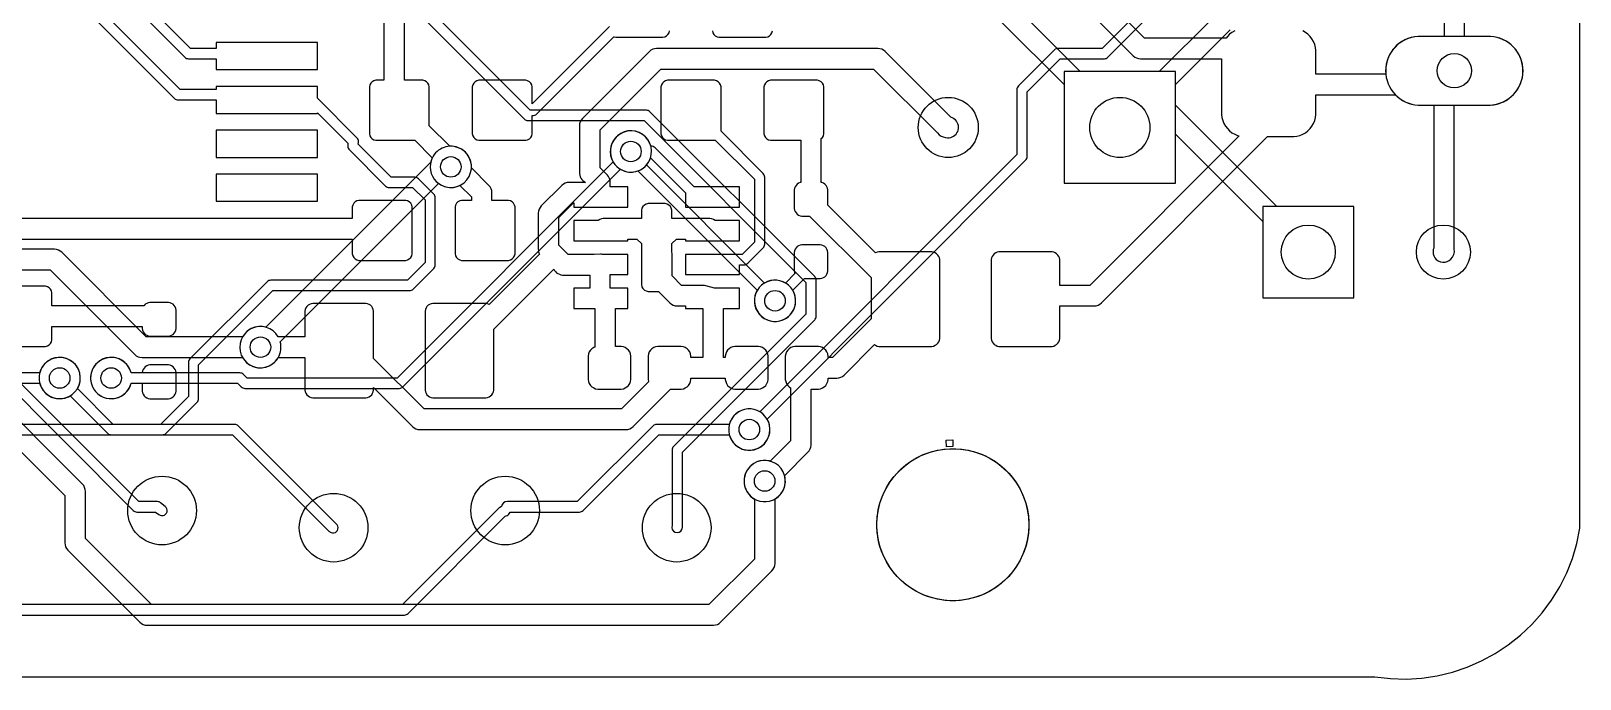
# Model space of a CAD drawing. Header units: millimetres. Extents: x 0 to 68.5, y 0 to 25.
# Drawn here: x 45.6 to 68.54, y -0.03 to 9.55 of the extents above; entities that cross this region are included whole.
import ezdxf

# ---------------------------------------------------------------- set-up
doc = ezdxf.new("R2010")
doc.units = ezdxf.units.MM

msp = doc.modelspace()

# ---------------------------------------------------------------- linework, layer by layer
at = {"layer": '16_copper'}
for points in [[(45.469, 11.452), (47.587, 13.57), (52.905, 8.252, 0.198912), (52.959, 8.23), (54.68, 8.23), (57.074, 5.836), (57.074, 5.366), (55.115, 3.407, 0.198912), (55.093, 3.353), (55.093, 2.238, 0.976114), (55.238, 2.18), (55.242, 2.189, 0.068909), (55.245, 2.21), (55.245, 3.321), (57.204, 5.28, 0.198912), (57.226, 5.334), (57.226, 5.867, 0.198912), (57.204, 5.921), (54.765, 8.36, 0.198912), (54.712, 8.382), (52.991, 8.382), (43.191, 18.182)], [(62.789, 10.623), (61.462, 9.296), (60.808, 9.296, 0.198912), (60.754, 9.274), (60.22, 8.741, 0.198912), (60.198, 8.687), (60.198, 7.728), (56.391, 3.921), (56.353, 3.94), (56.307, 3.955), (56.26, 3.962), (56.212, 3.962), (56.164, 3.955), (56.119, 3.94), (56.076, 3.918), (56.037, 3.89), (56.003, 3.856), (55.975, 3.817), (55.953, 3.775), (55.938, 3.729), (55.931, 3.682), (55.931, 3.634), (55.938, 3.586), (55.953, 3.541), (55.975, 3.498), (56.003, 3.459), (56.037, 3.425), (56.076, 3.397), (56.119, 3.375), (56.164, 3.36), (56.212, 3.353), (56.26, 3.353), (56.307, 3.36, 0.504319), (56.499, 3.813), (60.328, 7.642, 0.198912), (60.35, 7.696), (60.35, 8.655), (60.839, 9.144), (61.493, 9.144, 0.198912), (61.547, 9.166), (62.919, 10.538, 0.198912)], [(63.094, 9.741), (62.307, 8.954), (60.897, 8.954), (60.897, 7.303), (62.548, 7.303), (62.548, 8.027), (63.838, 6.737), (63.838, 5.609), (65.188, 5.609), (65.188, 6.959), (64.046, 6.959), (62.548, 8.458), (62.548, 8.763), (63.354, 9.57, 0.198912)], [(44.703, 6.02), (45.885, 6.02), (47.136, 4.769, 0.198912), (47.244, 4.724), (48.732, 4.724), (48.736, 4.717), (48.764, 4.678), (48.798, 4.644), (48.837, 4.616), (48.88, 4.594), (48.925, 4.58), (48.973, 4.572), (49.021, 4.572), (49.068, 4.58, 0.422127), (49.291, 4.956), (51.634, 7.299, 0.96636), (52.015, 7.776), (51.976, 7.804, 0.414214), (51.555, 7.704), (51.534, 7.661, 0.070154), (51.519, 7.614), (49.076, 5.172, 0.339881), (48.732, 5.029), (47.307, 5.029), (46.056, 6.28, 0.198912), (45.949, 6.325), (44.797, 6.325, 0.671938)], [(45.079, 4.496), (47.114, 2.461, 0.198912), (47.168, 2.438), (47.446, 2.438), (47.493, 2.4), (47.512, 2.389), (47.533, 2.384), (47.555, 2.385, 0.641558), (47.588, 2.519), (47.52, 2.574, 0.17089), (47.473, 2.591), (47.199, 2.591), (45.164, 4.626, 0.198912)], [(44.742, 4.039), (46.101, 2.68), (46.101, 1.981, 0.198912), (46.146, 1.873), (47.212, 0.807, 0.198912), (47.32, 0.762), (55.702, 0.762), (55.708, 0.763, 0.189183), (55.81, 0.807), (56.572, 1.569, 0.198912), (56.617, 1.676), (56.617, 2.631, 0.936962), (56.347, 3.178), (56.304, 3.156, 0.568909), (56.312, 2.631), (56.312, 1.74), (55.639, 1.067), (47.383, 1.067), (46.406, 2.044), (46.406, 2.743, 0.198912), (46.361, 2.851), (44.913, 4.299, 0.198912)]]:
    msp.add_lwpolyline(points, format="xyb", dxfattribs=at)
for points in [[(67.268, 8.465, 0.893654), (67.212, 9.474), (66.138, 9.474, 0.945418), (66.138, 8.458), (67.212, 8.458)], [(46.858, 4.122, 0.277562), (47.083, 4.343), (48.66, 4.343), (48.714, 4.29, 0.198912), (48.768, 4.267), (51.054, 4.267, 0.198912), (51.108, 4.29), (54.328, 7.509, 0.223071), (54.586, 7.485), (56.354, 5.718, 0.991751), (56.877, 5.403), (56.899, 5.446, 0.720235), (56.461, 5.826), (54.714, 7.573, 0.926919), (54.284, 8.005), (54.251, 7.971, 0.320347), (54.22, 7.617), (51.022, 4.42), (48.8, 4.42), (48.746, 4.473, 0.198912), (48.692, 4.496), (47.083, 4.496), (47.069, 4.537), (47.047, 4.579), (47.019, 4.618), (46.985, 4.652), (46.947, 4.68), (46.904, 4.702), (46.858, 4.717), (46.811, 4.724), (46.763, 4.724), (46.715, 4.717), (46.67, 4.702), (46.627, 4.68), (46.588, 4.652), (46.554, 4.618), (46.526, 4.579), (46.504, 4.537), (46.49, 4.491), (46.482, 4.444), (46.482, 4.396), (46.49, 4.348), (46.504, 4.303), (46.526, 4.26), (46.554, 4.221), (46.588, 4.187), (46.627, 4.159), (46.67, 4.137), (46.715, 4.122), (46.763, 4.115), (46.811, 4.115)], [(50.107, 2.134, 0.578892), (50.103, 2.278), (48.669, 3.711, 0.198912), (48.616, 3.734), (46.818, 3.734), (46.288, 4.264, 0.991751), (45.764, 4.579), (45.742, 4.537, 0.720235), (46.18, 4.157), (46.733, 3.604, 0.198912), (46.787, 3.581), (48.584, 3.581), (50.01, 2.156), (50.018, 2.15), (50.027, 2.143), (50.027, 2.143), (50.027, 2.143), (50.029, 2.142), (50.046, 2.136), (50.064, 2.132), (50.085, 2.13)]]:
    msp.add_lwpolyline(points, format="xyb", close=True, dxfattribs=at)
at = {"layer": '1_copper'}
for points in [[(49.841, 9.385), (48.341, 9.385), (48.341, 9.296), (47.961, 9.296), (45.373, 11.884, 0.991751), (44.85, 12.199), (44.828, 12.157, 0.720235), (45.266, 11.777), (47.876, 9.166, 0.198912), (47.93, 9.144), (48.341, 9.144), (48.341, 8.985), (49.841, 8.985)], [(53.416, 6.795), (53.632, 7.01), (53.637, 7.01), (53.637, 6.95), (54.01, 6.95, 0.081276), (54.059, 6.95), (54.437, 6.95), (54.437, 7.25), (54.178, 7.25), (54.178, 7.315, 0.198912), (54.134, 7.423), (54.026, 7.531), (54.026, 8.09), (54.927, 8.992), (58.077, 8.992), (59.023, 8.046, 0.216206), (59.143, 7.981), (59.173, 7.976, 0.695635), (59.288, 8.238), (59.264, 8.257, 0.071305), (59.221, 8.279), (58.248, 9.252, 0.198912), (58.141, 9.296), (54.864, 9.296, 0.198912), (54.756, 9.252), (53.766, 8.261, 0.198912), (53.721, 8.153), (53.721, 7.468, 0.303348), (53.81, 7.315), (53.569, 7.315, 0.198912), (53.461, 7.271), (53.156, 6.966, 0.198912), (53.111, 6.858), (53.111, 6.325, 0.122587), (53.129, 6.253), (52.385, 5.509), (52.384, 5.51), (52.361, 5.52), (52.337, 5.525), (51.549, 5.525), (51.525, 5.52), (51.502, 5.51), (51.481, 5.496), (51.463, 5.478), (51.449, 5.458), (51.44, 5.435), (51.435, 5.41), (51.435, 4.242), (51.44, 4.217), (51.449, 4.194), (51.463, 4.174), (51.481, 4.156), (51.502, 4.142), (51.525, 4.132), (51.549, 4.128), (52.337, 4.128), (52.361, 4.132), (52.384, 4.142), (52.405, 4.156), (52.423, 4.174), (52.437, 4.194), (52.446, 4.217), (52.451, 4.242), (52.451, 5.144), (53.34, 6.033, 0.303348), (53.492, 5.944), (53.873, 5.944), (53.873, 5.75), (53.637, 5.75), (53.637, 5.45), (53.95, 5.45), (53.95, 4.879), (53.932, 4.871), (53.906, 4.854), (53.883, 4.832), (53.866, 4.806), (53.854, 4.777), (53.848, 4.746), (53.848, 4.398), (53.854, 4.367), (53.866, 4.338), (53.883, 4.312), (53.906, 4.29), (53.932, 4.273), (53.96, 4.261), (53.991, 4.255), (54.34, 4.255), (54.371, 4.261), (54.399, 4.273), (54.425, 4.29), (54.448, 4.312), (54.465, 4.338), (54.477, 4.367), (54.483, 4.398), (54.483, 4.746), (54.477, 4.777), (54.465, 4.806), (54.448, 4.832), (54.425, 4.854), (54.399, 4.871), (54.371, 4.883), (54.34, 4.889), (54.254, 4.889), (54.254, 5.45), (54.437, 5.45), (54.437, 5.75), (54.178, 5.75), (54.178, 5.95), (54.437, 5.95), (54.437, 6.25), (54.063, 6.25, 0.047702), (54.033, 6.252), (53.937, 6.25), (53.637, 6.25), (53.637, 6.248), (53.556, 6.248), (53.416, 6.388)], [(56.091, 6.096), (56.159, 6.096, 0.198912), (56.213, 6.118), (56.442, 6.347, 0.198912), (56.464, 6.401), (56.464, 7.391, 0.198912), (56.442, 7.445), (55.817, 8.071), (55.817, 8.73), (55.809, 8.758), (55.794, 8.784), (55.774, 8.804), (55.748, 8.819), (55.72, 8.827), (55.024, 8.827), (54.996, 8.819), (54.97, 8.804), (54.95, 8.784), (54.935, 8.758), (54.928, 8.73), (54.928, 8.034), (54.935, 8.006), (54.95, 7.98), (54.97, 7.96), (54.996, 7.945), (55.024, 7.938), (55.72, 7.938), (55.731, 7.94), (56.312, 7.36), (56.312, 6.432), (56.128, 6.248), (56.091, 6.248), (56.091, 6.25), (55.291, 6.25), (55.291, 5.95), (56.091, 5.95)], [(56.536, 2.598, 0.422127), (56.759, 2.975), (57.105, 3.321, 0.198912), (57.15, 3.429), (57.15, 4.255), (57.261, 4.255), (57.292, 4.261), (57.32, 4.273), (57.346, 4.29), (57.369, 4.312), (57.386, 4.338), (57.398, 4.367), (57.404, 4.398), (57.404, 4.42), (57.531, 4.42, 0.198912), (57.639, 4.464), (58.089, 4.915), (58.106, 4.904), (58.129, 4.894), (58.153, 4.889), (58.941, 4.889), (58.965, 4.894), (58.988, 4.904), (59.009, 4.918), (59.027, 4.936), (59.041, 4.956), (59.05, 4.979), (59.055, 5.004), (59.055, 6.172), (59.05, 6.197), (59.041, 6.22), (59.027, 6.24), (59.009, 6.258), (58.988, 6.272), (58.965, 6.282), (58.941, 6.287), (58.153, 6.287), (58.129, 6.282), (58.106, 6.272), (58.105, 6.271), (57.4, 6.976), (57.4, 7.204), (57.395, 7.228), (57.386, 7.251), (57.372, 7.271), (57.355, 7.289), (57.334, 7.302), (57.311, 7.312), (57.302, 7.314), (57.302, 7.964), (57.318, 7.98), (57.333, 8.006), (57.341, 8.034), (57.341, 8.73), (57.333, 8.758), (57.318, 8.784), (57.298, 8.804), (57.272, 8.819), (57.244, 8.827), (56.548, 8.827), (56.52, 8.819), (56.494, 8.804), (56.474, 8.784), (56.459, 8.758), (56.452, 8.73), (56.452, 8.034), (56.459, 8.006), (56.474, 7.98), (56.494, 7.96), (56.52, 7.945), (56.548, 7.938), (56.998, 7.938), (56.998, 7.314), (56.989, 7.312), (56.966, 7.302), (56.945, 7.289), (56.928, 7.271), (56.914, 7.251), (56.905, 7.228), (56.9, 7.204), (56.9, 6.929), (56.905, 6.905), (56.914, 6.882), (56.928, 6.862), (56.945, 6.844), (56.966, 6.831), (56.989, 6.821), (57.013, 6.817), (57.128, 6.817), (58.039, 5.906), (58.039, 5.296), (57.468, 4.724), (57.404, 4.724), (57.404, 4.746), (57.398, 4.777), (57.386, 4.806), (57.369, 4.832), (57.346, 4.854), (57.32, 4.871), (57.292, 4.883), (57.261, 4.889), (56.912, 4.889), (56.881, 4.883), (56.853, 4.871), (56.827, 4.854), (56.804, 4.832), (56.787, 4.806), (56.775, 4.777), (56.769, 4.746), (56.769, 4.398), (56.775, 4.367), (56.787, 4.338), (56.804, 4.312), (56.827, 4.29), (56.845, 4.277), (56.845, 3.492), (56.543, 3.19), (56.536, 3.193), (56.488, 3.2), (56.44, 3.2), (56.393, 3.193), (56.347, 3.178), (56.304, 3.156), (56.266, 3.128), (56.232, 3.094), (56.204, 3.055), (56.182, 3.013), (56.167, 2.967), (56.159, 2.92), (56.159, 2.872), (56.167, 2.824), (56.182, 2.779), (56.204, 2.736), (56.232, 2.697), (56.266, 2.663), (56.304, 2.635), (56.347, 2.613), (56.393, 2.598), (56.44, 2.591), (56.488, 2.591)], [(56.091, 7.25), (55.418, 7.25), (54.842, 7.826, 0.229911), (54.779, 7.849), (54.765, 7.889, 1), (54.201, 7.655), (54.222, 7.613, 0.6128), (54.765, 7.655), (54.773, 7.679), (55.291, 7.161), (55.291, 6.95), (56.091, 6.95)], [(55.88, 4.398), (55.886, 4.367), (55.898, 4.338), (55.915, 4.312), (55.938, 4.29), (55.964, 4.273), (55.992, 4.261), (56.023, 4.255), (56.372, 4.255), (56.403, 4.261), (56.431, 4.273), (56.457, 4.29), (56.48, 4.312), (56.497, 4.338), (56.509, 4.367), (56.515, 4.398), (56.515, 4.746), (56.509, 4.777), (56.497, 4.806), (56.48, 4.832), (56.457, 4.854), (56.431, 4.871), (56.403, 4.883), (56.372, 4.889), (56.023, 4.889), (55.992, 4.883), (55.964, 4.871), (55.938, 4.854), (55.915, 4.832), (55.898, 4.806), (55.886, 4.777), (55.88, 4.746), (55.88, 4.724), (55.855, 4.724), (55.855, 5.45), (56.091, 5.45), (56.091, 5.75), (55.72, 5.75), (55.59, 5.786, 0.067143), (55.55, 5.791), (55.232, 5.791), (55.093, 5.931), (55.093, 6.248, 0.053344), (55.089, 6.281), (55.089, 6.41), (55.156, 6.477), (55.291, 6.477), (55.291, 6.45), (55.669, 6.45, 0.080271), (55.717, 6.45), (56.091, 6.45), (56.091, 6.75), (55.729, 6.75, 0.178783), (55.626, 6.782), (55.093, 6.782), (55.089, 6.781), (55.089, 6.902), (55.081, 6.931), (55.067, 6.957), (55.046, 6.978), (55.02, 6.992), (54.991, 7), (54.737, 7), (54.708, 6.992), (54.682, 6.978), (54.661, 6.957), (54.647, 6.931), (54.639, 6.902), (54.639, 6.782), (54.635, 6.782), (54.102, 6.782, 0.178783), (53.999, 6.75), (53.637, 6.75), (53.637, 6.45), (54.014, 6.45, 0.077397), (54.061, 6.45), (54.437, 6.45), (54.437, 6.477), (54.572, 6.477), (54.639, 6.41), (54.639, 5.798), (54.647, 5.769), (54.661, 5.743), (54.682, 5.722), (54.708, 5.708), (54.737, 5.7), (54.892, 5.7), (55.061, 5.531, 0.198912), (55.169, 5.486), (55.291, 5.486), (55.291, 5.45), (55.55, 5.45), (55.55, 4.724), (55.372, 4.724), (55.372, 4.746), (55.366, 4.777), (55.354, 4.806), (55.337, 4.832), (55.314, 4.854), (55.288, 4.871), (55.26, 4.883), (55.229, 4.889), (54.88, 4.889), (54.849, 4.883), (54.821, 4.871), (54.795, 4.854), (54.772, 4.832), (54.755, 4.806), (54.743, 4.777), (54.737, 4.746), (54.737, 4.398), (54.743, 4.367), (54.745, 4.363), (54.344, 3.962), (51.422, 3.962), (50.673, 4.711), (50.673, 5.41), (50.668, 5.435), (50.659, 5.458), (50.645, 5.478), (50.627, 5.496), (50.606, 5.51), (50.583, 5.52), (50.559, 5.525), (49.771, 5.525), (49.747, 5.52), (49.724, 5.51), (49.703, 5.496), (49.685, 5.478), (49.671, 5.458), (49.662, 5.435), (49.657, 5.41), (49.657, 5.029), (49.261, 5.029, 0.936962), (48.714, 4.76), (48.736, 4.717, 0.568909), (49.261, 4.724), (49.657, 4.724), (49.657, 4.242), (49.662, 4.217), (49.671, 4.194), (49.685, 4.174), (49.703, 4.156), (49.724, 4.142), (49.747, 4.132), (49.771, 4.128), (50.559, 4.128), (50.583, 4.132), (50.606, 4.142), (50.627, 4.156), (50.645, 4.174), (50.659, 4.194), (50.668, 4.217), (50.673, 4.242), (50.673, 4.28), (51.251, 3.702, 0.198912), (51.359, 3.658), (54.407, 3.658, 0.198912), (54.515, 3.702), (55.067, 4.255), (55.229, 4.255), (55.26, 4.261), (55.288, 4.273), (55.314, 4.29), (55.337, 4.312), (55.354, 4.338), (55.366, 4.367), (55.372, 4.398), (55.372, 4.42), (55.88, 4.42)], [(56.688, 5.265, 0.504319), (56.88, 5.718), (57.053, 5.892), (57.287, 5.892), (57.311, 5.896), (57.334, 5.906), (57.355, 5.919), (57.372, 5.937), (57.386, 5.957), (57.395, 5.98), (57.4, 6.004), (57.4, 6.279), (57.395, 6.303), (57.386, 6.326), (57.372, 6.346), (57.355, 6.364), (57.334, 6.377), (57.311, 6.387), (57.287, 6.392), (57.013, 6.392), (56.989, 6.387), (56.966, 6.377), (56.945, 6.364), (56.928, 6.346), (56.914, 6.326), (56.905, 6.303), (56.9, 6.279), (56.9, 6.004), (56.905, 5.98), (56.911, 5.965), (56.772, 5.826), (56.734, 5.845), (56.688, 5.86), (56.641, 5.867), (56.593, 5.867), (56.545, 5.86), (56.5, 5.845), (56.457, 5.823), (56.418, 5.795), (56.384, 5.761), (56.356, 5.722), (56.334, 5.68), (56.319, 5.634), (56.312, 5.587), (56.312, 5.539), (56.319, 5.491), (56.334, 5.446), (56.356, 5.403), (56.384, 5.364), (56.418, 5.33), (56.457, 5.302), (56.5, 5.28), (56.545, 5.265), (56.593, 5.258), (56.641, 5.258)], [(47.659, 4.118), (47.682, 4.128), (47.703, 4.141), (47.72, 4.159), (47.734, 4.179), (47.743, 4.202), (47.748, 4.226), (47.748, 4.501), (47.743, 4.525), (47.734, 4.548), (47.72, 4.568), (47.703, 4.586), (47.682, 4.599), (47.659, 4.609), (47.635, 4.614), (47.361, 4.614), (47.337, 4.609), (47.314, 4.599), (47.293, 4.586), (47.276, 4.568), (47.262, 4.548), (47.253, 4.525), (47.248, 4.501), (47.248, 4.496), (47.083, 4.496, 0.991753), (46.49, 4.348), (46.504, 4.303, 0.720233), (47.083, 4.343), (47.248, 4.343), (47.248, 4.226), (47.253, 4.202), (47.262, 4.179), (47.276, 4.159), (47.293, 4.141), (47.314, 4.128), (47.337, 4.118), (47.361, 4.114), (47.635, 4.114)]]:
    msp.add_lwpolyline(points, format="xyb", close=True, dxfattribs=at)
for points in [[(44.523, 11.757), (47.724, 8.557, 0.198912), (47.777, 8.534), (48.341, 8.534), (48.341, 8.335), (49.841, 8.335), (49.841, 8.344), (50.292, 7.893), (50.292, 7.849, 0.198912), (50.314, 7.795), (50.848, 7.261, 0.198912), (50.902, 7.239), (51.251, 7.239), (51.435, 7.055), (51.435, 6.128), (51.175, 5.867), (49.149, 5.867, 0.198912), (49.095, 5.845), (47.952, 4.702, 0.198912), (47.93, 4.648), (47.93, 4.146), (47.517, 3.734), (43.663, 3.734, 0.198912)], [(43.694, 3.581), (47.549, 3.581, 0.198912), (47.603, 3.604), (48.06, 4.061, 0.198912), (48.082, 4.115), (48.082, 4.617), (49.181, 5.715), (51.206, 5.715, 0.198912), (51.26, 5.737), (51.565, 6.042, 0.198912), (51.587, 6.096), (51.587, 7.087, 0.198912), (51.565, 7.14), (51.336, 7.369, 0.198912), (51.283, 7.391), (50.933, 7.391), (50.444, 7.88, 0.341214), (50.422, 7.979), (49.841, 8.56), (49.841, 8.735), (48.341, 8.735), (48.341, 8.687), (47.809, 8.687), (44.653, 11.843)], [(59.614, 11.494), (61.919, 9.189, 0.198912), (62.027, 9.144), (63.229, 9.144), (63.229, 8.318), (63.234, 8.273), (63.246, 8.229), (63.264, 8.186), (63.287, 8.147), (63.315, 8.11), (63.347, 8.078), (63.383, 8.05), (63.423, 8.027), (63.465, 8.01), (63.49, 8.003), (61.278, 5.791), (60.833, 5.791), (60.833, 6.172), (60.828, 6.197), (60.819, 6.22), (60.805, 6.24), (60.787, 6.258), (60.766, 6.272), (60.743, 6.282), (60.719, 6.287), (59.931, 6.287), (59.907, 6.282), (59.884, 6.272), (59.863, 6.258), (59.845, 6.24), (59.831, 6.22), (59.822, 6.197), (59.817, 6.172), (59.817, 5.004), (59.822, 4.979), (59.831, 4.956), (59.845, 4.936), (59.863, 4.918), (59.884, 4.904), (59.907, 4.894), (59.931, 4.889), (60.719, 4.889), (60.743, 4.894), (60.766, 4.904), (60.787, 4.918), (60.805, 4.936), (60.819, 4.956), (60.828, 4.979), (60.833, 5.004), (60.833, 5.486), (61.341, 5.486, 0.198912), (61.449, 5.531), (63.91, 7.992), (64.299, 7.992), (64.345, 7.998), (64.389, 8.01), (64.431, 8.027), (64.471, 8.05), (64.507, 8.078), (64.539, 8.11), (64.567, 8.147), (64.59, 8.186), (64.608, 8.229), (64.62, 8.273), (64.626, 8.318), (64.626, 8.611), (65.804, 8.611, 0.186972), (66.138, 8.458), (66.37, 8.458), (66.37, 6.343, 0.127133), (66.362, 6.26), (66.37, 6.23, 0.490277), (66.601, 6.16), (66.624, 6.18, 0.244301), (66.675, 6.325), (66.675, 8.458), (67.212, 8.458, 0.945418), (67.212, 9.474), (66.827, 9.474), (66.827, 10.442)], [(50.825, 10.681), (50.825, 8.827), (50.706, 8.827), (50.678, 8.819), (50.652, 8.804), (50.632, 8.784), (50.617, 8.758), (50.61, 8.73), (50.61, 8.034), (50.617, 8.006), (50.632, 7.98), (50.652, 7.96), (50.678, 7.945), (50.706, 7.938), (51.283, 7.938), (51.542, 7.678, 0.715194), (51.95, 7.27), (52.121, 7.1), (52.121, 7.049), (51.976, 7.049), (51.948, 7.041), (51.922, 7.026), (51.902, 7.006), (51.887, 6.98), (51.88, 6.952), (51.88, 6.256), (51.887, 6.228), (51.902, 6.202), (51.922, 6.182), (51.948, 6.167), (51.976, 6.16), (52.672, 6.16), (52.7, 6.167), (52.726, 6.182), (52.746, 6.202), (52.761, 6.228), (52.769, 6.256), (52.769, 6.952), (52.761, 6.98), (52.746, 7.006), (52.726, 7.026), (52.7, 7.041), (52.672, 7.049), (52.426, 7.049), (52.426, 7.163, 0.198912), (52.381, 7.271), (52.121, 7.531, 0.439556), (51.803, 7.849), (51.498, 8.153), (51.498, 8.73), (51.491, 8.758), (51.476, 8.784), (51.456, 8.804), (51.43, 8.819), (51.402, 8.827), (51.13, 8.827), (51.13, 10.439)], [(66.523, 10.456), (66.523, 9.474), (66.138, 9.474, 0.427179), (65.662, 8.915), (64.626, 8.915), (64.626, 9.266), (64.62, 9.311), (64.608, 9.355), (64.59, 9.398), (64.567, 9.437), (64.539, 9.474), (64.507, 9.506), (64.471, 9.534), (64.431, 9.557)], [(59.982, 9.677), (60.897, 8.763), (60.897, 7.303), (62.548, 7.303), (62.548, 8.954), (61.137, 8.954), (60.153, 9.938, 0.198912)], [(54.166, 9.62), (53.023, 8.477), (53.023, 8.73), (53.015, 8.758), (53, 8.784), (52.98, 8.804), (52.954, 8.819), (52.926, 8.827), (52.23, 8.827), (52.202, 8.819), (52.176, 8.804), (52.156, 8.784), (52.141, 8.758), (52.134, 8.73), (52.134, 8.034), (52.141, 8.006), (52.156, 7.98), (52.176, 7.96), (52.202, 7.945), (52.23, 7.938), (52.926, 7.938), (52.954, 7.945), (52.98, 7.96), (53, 7.98), (53.015, 8.006), (53.023, 8.034), (53.023, 8.306, 0.242213), (53.089, 8.328), (54.231, 9.47), (54.234, 9.469), (54.262, 9.462), (54.958, 9.462), (54.986, 9.469), (55.012, 9.484), (55.032, 9.504), (55.047, 9.53), (55.055, 9.558)], [(40.494, 4.343), (45.729, 4.343, 0.991753), (46.322, 4.491), (46.307, 4.537, 0.720233), (45.729, 4.496), (40.462, 4.496, 0.198912)], [(42.511, 0.914), (51.13, 0.914, 0.198912), (51.184, 0.937), (52.623, 2.376, 0.197091), (52.675, 2.407), (52.686, 2.42), (52.697, 2.438), (53.721, 2.438, 0.198912), (53.775, 2.461), (54.896, 3.581), (55.94, 3.581, 0.991753), (56.533, 3.729), (56.518, 3.775, 0.720233), (55.94, 3.734), (54.864, 3.734, 0.198912), (54.81, 3.711), (53.689, 2.591), (52.654, 2.591, 0.402271), (52.567, 2.518), (52.544, 2.507, 0.052741), (52.525, 2.493), (52.524, 2.492), (51.099, 1.067), (42.511, 1.067)]]:
    msp.add_lwpolyline(points, format="xyb", dxfattribs=at)
for points in [[(63.423, 9.557), (63.383, 9.534), (63.347, 9.506), (63.315, 9.474), (63.296, 9.449), (62.09, 9.449), (59.881, 11.658)], [(55.69, 9.558), (55.697, 9.53), (55.712, 9.504), (55.732, 9.484), (55.758, 9.469), (55.786, 9.462), (56.482, 9.462), (56.51, 9.469), (56.536, 9.484), (56.556, 9.504), (56.571, 9.53), (56.579, 9.558)], [(45.034, 6.477), (50.355, 6.477), (50.355, 6.256), (50.363, 6.228), (50.378, 6.202), (50.398, 6.182), (50.424, 6.167), (50.452, 6.16), (51.148, 6.16), (51.176, 6.167), (51.202, 6.182), (51.222, 6.202), (51.237, 6.228), (51.245, 6.256), (51.245, 6.952), (51.237, 6.98), (51.222, 7.006), (51.202, 7.026), (51.176, 7.041), (51.148, 7.049), (50.452, 7.049), (50.424, 7.041), (50.398, 7.026), (50.378, 7.006), (50.363, 6.98), (50.355, 6.952), (50.355, 6.782), (45.097, 6.782)], [(45.118, 4.889), (45.814, 4.889), (45.842, 4.897), (45.868, 4.912), (45.888, 4.932), (45.903, 4.958), (45.91, 4.986), (45.91, 5.182), (47.248, 5.182), (47.248, 5.151), (47.253, 5.127), (47.262, 5.104), (47.276, 5.084), (47.293, 5.066), (47.314, 5.053), (47.337, 5.043), (47.361, 5.038), (47.635, 5.038), (47.659, 5.043), (47.682, 5.053), (47.703, 5.066), (47.72, 5.084), (47.734, 5.104), (47.743, 5.127), (47.748, 5.151), (47.748, 5.426), (47.743, 5.45), (47.734, 5.473), (47.72, 5.493), (47.703, 5.511), (47.682, 5.524), (47.659, 5.534), (47.635, 5.538), (47.361, 5.538), (47.337, 5.534), (47.314, 5.524), (47.293, 5.511), (47.276, 5.493), (47.271, 5.486), (45.91, 5.486), (45.91, 5.682), (45.903, 5.71), (45.888, 5.736), (45.868, 5.756), (45.842, 5.771), (45.814, 5.779), (45.186, 5.779)]]:
    msp.add_lwpolyline(points, dxfattribs=at)
for points in [[(49.841, 8.085), (48.341, 8.085), (48.341, 7.685), (49.841, 7.685)], [(49.841, 7.435), (48.341, 7.435), (48.341, 7.035), (49.841, 7.035)], [(65.188, 6.959), (63.838, 6.959), (63.838, 5.609), (65.188, 5.609)]]:
    msp.add_lwpolyline(points, close=True, dxfattribs=at)
at = {"layer": 'drills_NPTH'}
msp.add_circle((59.25, 2.25), 1.125, dxfattribs=at)
at = {"layer": 'drills_PTH'}
for centre, radius in [((66.675, 8.966), 0.254), ((59.182, 8.128), 0.445), ((61.722, 8.128), 0.445), ((64.513, 6.284), 0.4), ((66.513, 6.284), 0.4), ((47.541, 2.46), 0.508), ((52.621, 2.46), 0.508), ((50.081, 2.206), 0.508), ((55.161, 2.206), 0.508)]:
    msp.add_circle(centre, radius, dxfattribs=at)
at = {"layer": 'drills_via_1_16'}
for centre in [(54.483, 7.772), (51.816, 7.544), (56.617, 5.563), (48.997, 4.877), (46.025, 4.42), (46.787, 4.42), (56.236, 3.658), (56.464, 2.896)]:
    msp.add_circle(centre, 0.152, dxfattribs=at)
at = {"layer": 'holes'}
for points in [[(59.25, 3.407), (59.158, 3.403), (59.15, 3.503), (59.25, 3.506), (59.25, 3.407)], [(60.375, 2.206), (60.368, 2.118), (60.354, 2.03), (60.334, 1.944), (60.306, 1.86), (60.272, 1.779), (60.232, 1.7), (60.186, 1.625), (60.134, 1.553), (60.077, 1.486), (60.014, 1.423), (59.947, 1.366), (59.876, 1.314), (59.8, 1.268), (59.721, 1.228), (59.64, 1.194), (59.556, 1.166), (59.47, 1.146), (59.382, 1.132), (59.294, 1.125), (59.206, 1.125), (59.118, 1.132), (59.03, 1.146), (58.944, 1.166), (58.86, 1.194), (58.779, 1.228), (58.7, 1.268), (58.625, 1.314), (58.553, 1.366), (58.486, 1.423), (58.423, 1.486), (58.366, 1.553), (58.314, 1.625), (58.268, 1.7), (58.228, 1.779), (58.194, 1.86), (58.166, 1.944), (58.146, 2.03), (58.132, 2.118), (58.125, 2.206), (58.125, 2.294), (58.132, 2.382), (58.146, 2.47), (58.166, 2.556), (58.194, 2.64), (58.228, 2.721), (58.268, 2.8), (58.314, 2.876), (58.366, 2.947), (58.423, 3.014), (58.486, 3.077), (58.553, 3.134), (58.625, 3.186), (58.7, 3.232), (58.779, 3.272), (58.86, 3.306), (58.944, 3.334), (59.03, 3.354), (59.118, 3.368), (59.206, 3.375), (59.294, 3.375), (59.382, 3.368), (59.47, 3.354), (59.556, 3.334), (59.64, 3.306), (59.721, 3.272), (59.8, 3.232), (59.876, 3.186), (59.947, 3.134), (60.014, 3.077), (60.077, 3.014), (60.134, 2.947), (60.186, 2.876), (60.232, 2.8), (60.272, 2.721), (60.306, 2.64), (60.334, 2.556), (60.354, 2.47), (60.368, 2.382), (60.375, 2.294), (60.375, 2.206)], [(60.375, 2.206), (60.368, 2.118), (60.354, 2.03), (60.334, 1.944), (60.306, 1.86), (60.272, 1.779), (60.232, 1.7), (60.186, 1.625), (60.134, 1.553), (60.077, 1.486), (60.014, 1.423), (59.947, 1.366), (59.876, 1.314), (59.8, 1.268), (59.721, 1.228), (59.64, 1.194), (59.556, 1.166), (59.47, 1.146), (59.382, 1.132), (59.294, 1.125), (59.206, 1.125), (59.118, 1.132), (59.03, 1.146), (58.944, 1.166), (58.86, 1.194), (58.779, 1.228), (58.7, 1.268), (58.625, 1.314), (58.553, 1.366), (58.486, 1.423), (58.423, 1.486), (58.366, 1.553), (58.314, 1.625), (58.268, 1.7), (58.228, 1.779), (58.194, 1.86), (58.166, 1.944), (58.146, 2.03), (58.132, 2.118), (58.125, 2.206), (58.125, 2.294), (58.132, 2.382), (58.146, 2.47), (58.166, 2.556), (58.194, 2.64), (58.228, 2.721), (58.268, 2.8), (58.314, 2.876), (58.366, 2.947), (58.423, 3.014), (58.486, 3.077), (58.553, 3.134), (58.625, 3.186), (58.7, 3.232), (58.779, 3.272), (58.86, 3.306), (58.944, 3.334), (59.03, 3.354), (59.118, 3.368), (59.206, 3.375), (59.294, 3.375), (59.382, 3.368), (59.47, 3.354), (59.556, 3.334), (59.64, 3.306), (59.721, 3.272), (59.8, 3.232), (59.876, 3.186), (59.947, 3.134), (60.014, 3.077), (60.077, 3.014), (60.134, 2.947), (60.186, 2.876), (60.232, 2.8), (60.272, 2.721), (60.306, 2.64), (60.334, 2.556), (60.354, 2.47), (60.368, 2.382), (60.375, 2.294), (60.375, 2.206)]]:
    msp.add_lwpolyline(points, close=True, dxfattribs=at)
at = {"layer": 'outline'}
msp.add_lwpolyline([(2.25, 0), (65.5, 0), (65.73, -0.026), (65.961, -0.033), (66.192, -0.019), (66.421, 0.015), (66.646, 0.069), (66.865, 0.142), (67.077, 0.234), (67.281, 0.344), (67.474, 0.471), (67.655, 0.615), (67.823, 0.774), (67.977, 0.947), (68.114, 1.133), (68.235, 1.33), (68.339, 1.537), (68.424, 1.752), (68.49, 1.974), (68.536, 2.201), (68.536, 22.701)], dxfattribs=at)

doc.saveas('drawing.dxf')
